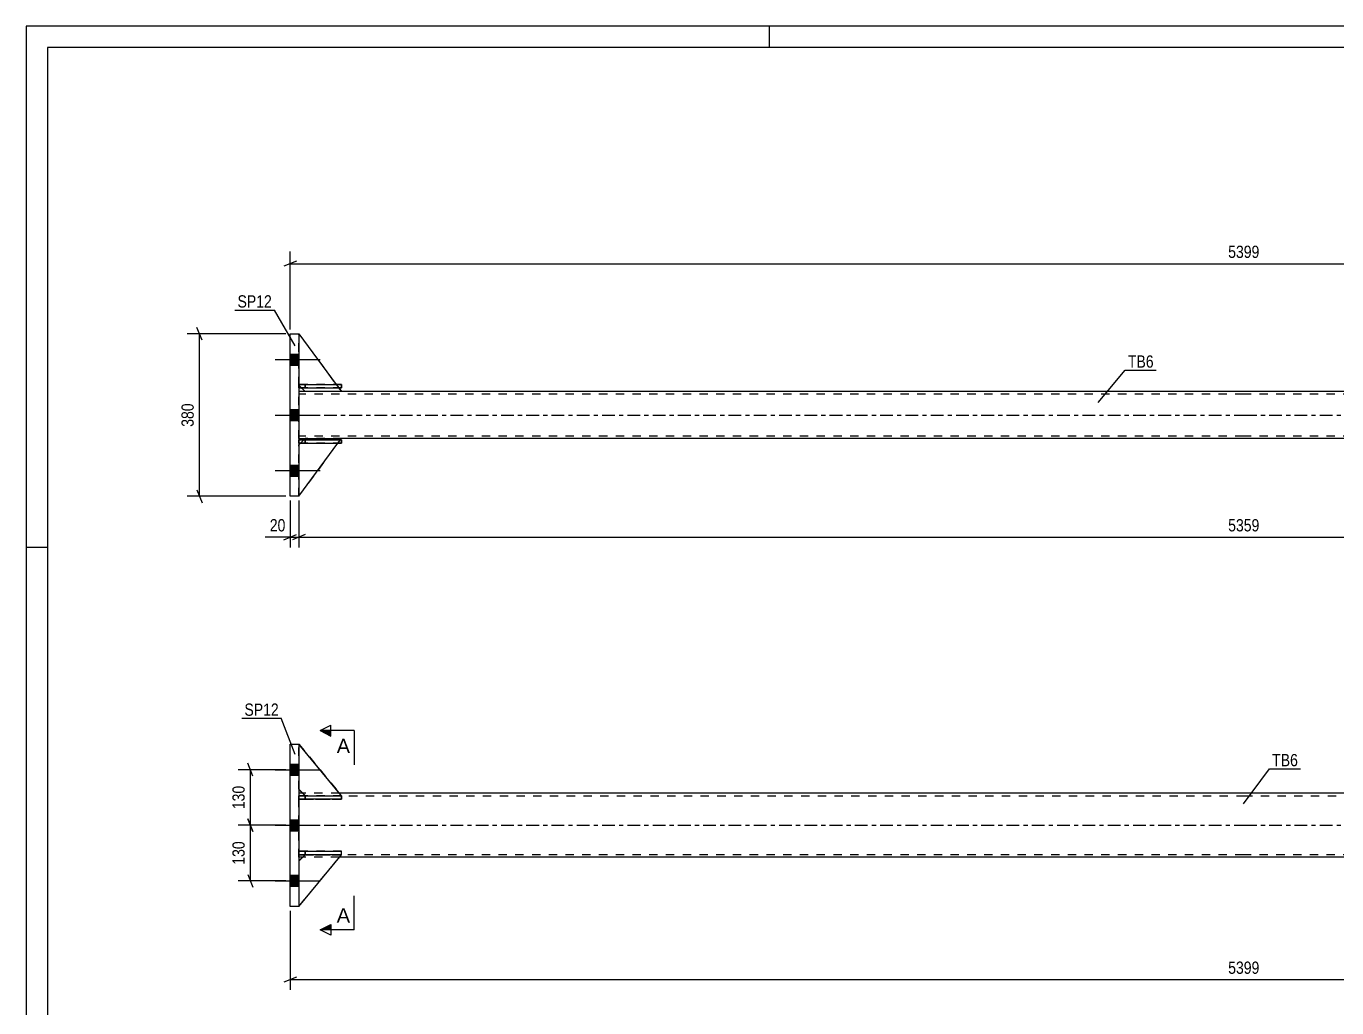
# Model space of a CAD drawing. Header units: millimetres. Extents: x 0 to 594, y 0 to 420.
# Drawn here: x 0 to 306.8, y 190.2 to 420 of the extents above; entities that cross this region are included whole.
import ezdxf

# ---------------------------------------------------------------- set-up
doc = ezdxf.new("R2010")
doc.units = ezdxf.units.MM
doc.linetypes.add('DXK_LINE_DOT2', pattern=[3.9198, 1.9599, -1.9599])
doc.linetypes.add('DXK_LINE_DOT3', pattern=[5.9187, 2.979, -0.9799, 0.9799, -0.9799])
doc.styles.add('Arial', font='ARIAL.TTF', dxfattribs={"height": 0.2})
doc.styles.add('Arial Narrow', font='ARIALN.TTF', dxfattribs={"height": 0.2})

# ---------------------------------------------------------------- blocks, each defined once
blk = doc.blocks.new('Unknown-490075028-1163')
at = {"color": 5, "linetype": 'Continuous'}
for p, q in [((594, 420), (0, 420)), ((0, 420), (0, 0)), ((174, 415), (174, 420)), ((589, 415), (5, 415)), ((5, 415), (5, 5)), ((5, 298), (0, 298))]:
    blk.add_line(p, q, dxfattribs=at)
blk = doc.blocks.new('Part-490075028-1810 - 1795')
at = {"color": 2, "linetype": 'Continuous'}
for p, q in [((63.81, 239.86), (73.81, 239.86)), ((63.81, 239.86), (63.81, 239.86)), ((63.81, 239.86), (63.81, 239.06)), ((73.81, 239.06), (73.81, 239.86)), ((73.81, 239.06), (63.81, 239.06)), ((63.81, 239.06), (63.81, 239.06))]:
    blk.add_line(p, q, dxfattribs=at)
at = {"color": 7, "linetype": 'DXK_LINE_DOT2'}
for p, q in [((63.81, 239.06), (63.81, 239.86)), ((65.31, 239.86), (63.81, 239.86)), ((73.81, 239.86), (65.31, 239.86)), ((65.31, 239.86), (65.31, 239.06)), ((65.31, 239.06), (63.81, 239.06)), ((65.31, 239.06), (73.81, 239.06))]:
    blk.add_line(p, q, dxfattribs=at)
blk = doc.blocks.new('Part-490075028-1850 - 1795')
at = {"color": 2, "linetype": 'Continuous'}
for p, q in [((64.72, 240.46), (63.81, 240.46)), ((285.01, 240.46), (73.32, 240.46)), ((496.8, 240.46), (285.11, 240.46)), ((64.71, 225.46), (63.81, 225.46)), ((285.01, 225.46), (73.31, 225.46)), ((496.82, 225.46), (285.11, 225.46))]:
    blk.add_line(p, q, dxfattribs=at)
at = {"color": 7, "linetype": 'DXK_LINE_DOT2'}
for p, q in [((63.81, 225.46), (63.81, 240.46)), ((63.81, 239.86), (285.01, 239.86)), ((73.32, 240.46), (64.72, 240.46)), ((285.11, 239.86), (506.31, 239.86)), ((285.01, 226.06), (63.81, 226.06)), ((73.31, 225.46), (64.71, 225.46)), ((506.31, 226.06), (285.11, 226.06))]:
    blk.add_line(p, q, dxfattribs=at)
at = {"color": 7, "linetype": 'DXK_LINE_DOT3'}
for p, q in [((63.81, 232.96), (285.01, 232.96)), ((285.11, 232.96), (506.31, 232.96))]:
    blk.add_line(p, q, dxfattribs=at)
blk = doc.blocks.new('Part-490075028-1807 - 1795')
at = {"color": 2, "linetype": 'Continuous'}
for p, q in [((61.81, 213.96), (61.81, 251.96)), ((61.81, 251.96), (63.81, 251.96)), ((63.81, 251.96), (63.81, 213.96)), ((63.81, 213.96), (61.81, 213.96))]:
    blk.add_line(p, q, dxfattribs=at)
blk = doc.blocks.new('Bolt-490075028-1815 - 1795')
at = {"linetype": 'Continuous'}
for points in [[(61.81, 247.26), (61.81, 244.66), (63.81, 244.66), (63.81, 247.26)], [(61.81, 247.26), (61.81, 244.66), (63.81, 244.66), (63.81, 247.26)], [(61.81, 247.26), (61.81, 244.66), (63.81, 244.66), (63.81, 247.26)], [(61.81, 234.26), (61.81, 231.66), (63.81, 231.66), (63.81, 234.26)], [(61.81, 234.26), (61.81, 231.66), (63.81, 231.66), (63.81, 234.26)], [(61.81, 221.26), (61.81, 218.66), (63.81, 218.66), (63.81, 221.26)], [(61.81, 221.26), (61.81, 218.66), (63.81, 218.66), (63.81, 221.26)], [(61.81, 221.26), (61.81, 218.66), (63.81, 218.66), (63.81, 221.26)]]:
    blk.add_hatch(color=1, dxfattribs=at).paths.add_polyline_path(points)
at = {"color": 1, "linetype": 'Continuous'}
for p, q in [((58.31, 245.96), (68.81, 245.96)), ((58.31, 245.96), (68.81, 245.96)), ((58.31, 245.96), (68.81, 245.96)), ((61.81, 247.26), (63.81, 247.26)), ((61.81, 247.26), (63.81, 247.26)), ((61.81, 247.26), (63.81, 247.26)), ((61.81, 244.66), (63.81, 244.66)), ((61.81, 244.66), (63.81, 244.66)), ((61.81, 244.66), (63.81, 244.66)), ((61.81, 234.26), (63.81, 234.26)), ((61.81, 234.26), (63.81, 234.26)), ((58.31, 232.96), (68.81, 232.96)), ((58.31, 232.96), (68.81, 232.96)), ((61.81, 231.66), (63.81, 231.66)), ((61.81, 231.66), (63.81, 231.66)), ((61.81, 221.26), (63.81, 221.26)), ((61.81, 221.26), (63.81, 221.26)), ((61.81, 221.26), (63.81, 221.26)), ((58.31, 219.96), (68.81, 219.96)), ((58.31, 219.96), (68.81, 219.96)), ((58.31, 219.96), (68.81, 219.96)), ((61.81, 218.66), (63.81, 218.66)), ((61.81, 218.66), (63.81, 218.66)), ((61.81, 218.66), (63.81, 218.66))]:
    blk.add_line(p, q, dxfattribs=at)
blk = doc.blocks.new('Part-490075028-1830 - 1795')
at = {"color": 7, "linetype": 'DXK_LINE_DOT2'}
for p, q in [((63.81, 241.37), (63.81, 251.96)), ((63.81, 251.96), (73.81, 239.87)), ((73.81, 239.87), (63.81, 251.96)), ((65.31, 239.87), (63.81, 241.37)), ((63.81, 241.37), (65.31, 239.87)), ((73.81, 239.87), (65.31, 239.87)), ((65.31, 239.87), (65.31, 239.87)), ((65.31, 239.87), (73.81, 239.87)), ((73.81, 239.87), (73.81, 239.87))]:
    blk.add_line(p, q, dxfattribs=at)
blk = doc.blocks.new('Part-490075028-1833 - 1795')
at = {"color": 2, "linetype": 'Continuous'}
for p, q in [((63.81, 213.96), (73.81, 226.07)), ((63.81, 224.57), (65.3, 226.06)), ((73.81, 226.07), (72.99, 226.07)), ((73.81, 226.07), (73.81, 226.07)), ((63.81, 213.96), (63.81, 213.96))]:
    blk.add_line(p, q, dxfattribs=at)
at = {"color": 7, "linetype": 'DXK_LINE_DOT2'}
for p, q in [((63.81, 224.57), (65.31, 226.07)), ((63.81, 213.96), (73.81, 226.07)), ((63.81, 224.57), (63.81, 213.96)), ((65.3, 226.06), (65.31, 226.07)), ((72.99, 226.07), (65.31, 226.07)), ((65.31, 226.07), (65.31, 226.07)), ((65.31, 226.07), (73.81, 226.07)), ((63.81, 213.96), (63.81, 213.96))]:
    blk.add_line(p, q, dxfattribs=at)
blk = doc.blocks.new('Part-490075028-1836 - 1795')
at = {"color": 7, "linetype": 'DXK_LINE_DOT2'}
for p, q in [((65.31, 226.07), (63.81, 224.57)), ((63.81, 213.96), (73.81, 226.07)), ((63.81, 224.57), (65.31, 226.07)), ((63.81, 213.96), (73.81, 226.07)), ((63.81, 224.57), (63.81, 213.96)), ((73.81, 226.07), (65.31, 226.07)), ((65.31, 226.07), (65.31, 226.07)), ((65.31, 226.07), (73.81, 226.07)), ((73.81, 226.07), (73.81, 226.07))]:
    blk.add_line(p, q, dxfattribs=at)
blk = doc.blocks.new('Part-490075028-1839 - 1795')
at = {"color": 2, "linetype": 'Continuous'}
for p, q in [((63.81, 226.86), (73.81, 226.86)), ((63.81, 226.86), (63.81, 226.86)), ((63.81, 226.86), (63.81, 226.06)), ((72.99, 226.06), (63.81, 226.06)), ((63.81, 226.06), (63.81, 226.06)), ((73.81, 226.06), (73.81, 226.86)), ((73.81, 226.06), (73.81, 226.06))]:
    blk.add_line(p, q, dxfattribs=at)
at = {"color": 7, "linetype": 'DXK_LINE_DOT2'}
for p, q in [((63.81, 226.06), (63.81, 226.86)), ((65.31, 226.86), (63.81, 226.86)), ((65.31, 226.06), (63.81, 226.06)), ((73.81, 226.86), (65.31, 226.86)), ((65.31, 226.86), (65.31, 226.06)), ((73.81, 226.06), (65.31, 226.06)), ((73.81, 226.06), (72.99, 226.06)), ((73.81, 226.06), (73.81, 226.06))]:
    blk.add_line(p, q, dxfattribs=at)
blk = doc.blocks.new('Part-490075028-1842 - 1795')
at = {"color": 7, "linetype": 'DXK_LINE_DOT2'}
for p, q in [((63.81, 239.86), (63.81, 239.06)), ((65.31, 239.86), (63.81, 239.86)), ((73.81, 239.86), (63.81, 239.86)), ((65.31, 239.06), (65.31, 239.86)), ((65.31, 239.86), (73.81, 239.86)), ((73.81, 239.86), (73.81, 239.06)), ((63.81, 239.06), (73.81, 239.06)), ((73.81, 239.06), (63.81, 239.06))]:
    blk.add_line(p, q, dxfattribs=at)
blk = doc.blocks.new('Part-490075028-1845 - 1795')
at = {"color": 7, "linetype": 'DXK_LINE_DOT2'}
for p, q in [((63.81, 226.06), (63.81, 226.86)), ((65.31, 226.86), (63.81, 226.86)), ((73.81, 226.86), (63.81, 226.86)), ((63.81, 226.06), (73.81, 226.06)), ((73.81, 226.06), (63.81, 226.06)), ((65.31, 226.06), (65.31, 226.86)), ((65.31, 226.86), (73.81, 226.86)), ((73.81, 226.06), (73.81, 226.86))]:
    blk.add_line(p, q, dxfattribs=at)
blk = doc.blocks.new('Part-490075028-1863 - 1795')
at = {"color": 2, "linetype": 'Continuous'}
for p, q in [((73.81, 239.87), (63.81, 251.96)), ((65.31, 239.87), (63.81, 241.37)), ((65.31, 239.87), (65.31, 239.87)), ((65.31, 239.87), (73.81, 239.87)), ((73.81, 239.87), (73.81, 239.87))]:
    blk.add_line(p, q, dxfattribs=at)
at = {"color": 7, "linetype": 'DXK_LINE_DOT2'}
for p, q in [((63.81, 241.37), (63.81, 251.96)), ((63.81, 251.96), (73.81, 239.87)), ((65.31, 239.87), (63.81, 241.37)), ((73.81, 239.87), (65.31, 239.87))]:
    blk.add_line(p, q, dxfattribs=at)
blk = doc.blocks.new('Bolt-490075028-1993 - 1982')
at = {"linetype": 'Continuous'}
for points in [[(63.81, 340.67), (63.81, 343.27), (61.81, 343.27), (61.81, 340.67)], [(63.81, 340.67), (63.81, 343.27), (61.81, 343.27), (61.81, 340.67)], [(63.81, 340.67), (63.81, 343.27), (61.81, 343.27), (61.81, 340.67)], [(63.81, 327.67), (63.81, 330.27), (61.81, 330.27), (61.81, 327.67)], [(63.81, 327.67), (63.81, 330.27), (61.81, 330.27), (61.81, 327.67)], [(63.81, 314.67), (63.81, 317.27), (61.81, 317.27), (61.81, 314.67)], [(63.81, 314.67), (63.81, 317.27), (61.81, 317.27), (61.81, 314.67)], [(63.81, 314.67), (63.81, 317.27), (61.81, 317.27), (61.81, 314.67)]]:
    blk.add_hatch(color=1, dxfattribs=at).paths.add_polyline_path(points)
at = {"color": 1, "linetype": 'Continuous'}
for p, q in [((58.31, 341.97), (68.81, 341.97)), ((58.31, 341.97), (68.81, 341.97)), ((58.31, 341.97), (68.81, 341.97)), ((61.81, 343.27), (63.81, 343.27)), ((61.81, 343.27), (63.81, 343.27)), ((61.81, 343.27), (63.81, 343.27)), ((61.81, 340.67), (63.81, 340.67)), ((61.81, 340.67), (63.81, 340.67)), ((61.81, 340.67), (63.81, 340.67)), ((58.31, 328.97), (68.81, 328.97)), ((58.31, 328.97), (68.81, 328.97)), ((61.81, 330.27), (63.81, 330.27)), ((61.81, 330.27), (63.81, 330.27)), ((61.81, 327.67), (63.81, 327.67)), ((61.81, 327.67), (63.81, 327.67)), ((61.81, 317.27), (63.81, 317.27)), ((61.81, 317.27), (63.81, 317.27)), ((61.81, 317.27), (63.81, 317.27)), ((58.31, 315.97), (68.81, 315.97)), ((58.31, 315.97), (68.81, 315.97)), ((58.31, 315.97), (68.81, 315.97)), ((61.81, 314.67), (63.81, 314.67)), ((61.81, 314.67), (63.81, 314.67)), ((61.81, 314.67), (63.81, 314.67))]:
    blk.add_line(p, q, dxfattribs=at)
blk = doc.blocks.new('Part-490075028-1984 - 1982')
at = {"color": 2, "linetype": 'Continuous'}
for p, q in [((63.81, 323.16), (63.81, 323.16)), ((63.81, 323.16), (73.81, 323.16)), ((63.81, 322.36), (63.81, 323.16)), ((63.81, 322.36), (73.81, 322.36)), ((73.81, 323.16), (73.81, 322.36))]:
    blk.add_line(p, q, dxfattribs=at)
at = {"color": 7, "linetype": 'DXK_LINE_DOT2'}
for p, q in [((65.31, 323.16), (63.81, 323.16)), ((63.81, 323.16), (63.81, 323.16)), ((63.81, 322.36), (63.81, 322.36)), ((63.81, 322.36), (65.31, 322.36)), ((63.81, 322.36), (63.81, 322.36)), ((73.81, 323.16), (65.31, 323.16)), ((65.31, 323.16), (65.31, 322.36)), ((65.31, 322.36), (73.81, 322.36))]:
    blk.add_line(p, q, dxfattribs=at)
blk = doc.blocks.new('Part-490075028-1996 - 1982')
at = {"color": 7, "linetype": 'DXK_LINE_DOT2'}
for p, q in [((65.31, 323.47), (63.81, 321.97)), ((64.2, 322.36), (65, 323.16)), ((65.31, 323.47), (73.81, 323.47)), ((72.99, 322.36), (73.58, 323.16)), ((63.81, 321.97), (63.81, 321.97)), ((63.81, 309.97), (63.81, 321.97)), ((63.81, 309.97), (63.81, 309.97)), ((63.81, 309.97), (63.81, 309.97))]:
    blk.add_line(p, q, dxfattribs=at)
at = {"color": 2, "linetype": 'Continuous'}
for p, q in [((63.81, 309.97), (72.99, 322.36)), ((63.81, 321.97), (64.2, 322.36)), ((65, 323.16), (65.31, 323.47)), ((65.31, 323.47), (73.81, 323.47)), ((65.31, 323.47), (65.31, 323.47)), ((73.58, 323.16), (73.81, 323.47))]:
    blk.add_line(p, q, dxfattribs=at)
blk = doc.blocks.new('Part-490075028-2001 - 1982')
at = {"color": 2, "linetype": 'Continuous'}
for p, q in [((61.81, 347.97), (63.81, 347.97)), ((61.81, 309.97), (61.81, 347.97)), ((63.81, 347.97), (63.81, 309.97)), ((63.81, 309.97), (61.81, 309.97))]:
    blk.add_line(p, q, dxfattribs=at)
blk = doc.blocks.new('Part-490075028-2012 - 1982')
at = {"color": 2, "linetype": 'Continuous'}
for p, q in [((65.31, 334.47), (63.81, 334.47)), ((285.01, 334.47), (73.81, 334.47)), ((496.31, 334.47), (285.11, 334.47)), ((63.81, 323.47), (65.31, 323.47)), ((285.01, 323.47), (73.81, 323.47)), ((496.31, 323.47), (285.11, 323.47))]:
    blk.add_line(p, q, dxfattribs=at)
at = {"color": 7, "linetype": 'DXK_LINE_DOT2'}
for p, q in [((63.81, 323.47), (63.81, 334.47)), ((73.81, 334.47), (65.31, 334.47)), ((285.01, 333.87), (63.81, 333.87)), ((506.31, 333.87), (285.11, 333.87)), ((285.01, 324.07), (63.81, 324.07)), ((73.81, 323.47), (65.31, 323.47)), ((506.31, 324.07), (285.11, 324.07))]:
    blk.add_line(p, q, dxfattribs=at)
at = {"color": 7, "linetype": 'DXK_LINE_DOT3'}
for p, q in [((63.81, 328.97), (285.01, 328.97)), ((285.11, 328.97), (506.31, 328.97))]:
    blk.add_line(p, q, dxfattribs=at)
blk = doc.blocks.new('Part-490075028-2013 - 1982')
at = {"color": 7, "linetype": 'DXK_LINE_DOT2'}
for p, q in [((63.81, 347.97), (73.81, 334.47)), ((63.81, 335.97), (63.81, 347.97)), ((65.31, 334.47), (63.81, 335.97)), ((73.81, 334.47), (65.31, 334.47))]:
    blk.add_line(p, q, dxfattribs=at)
blk = doc.blocks.new('Part-490075028-2014 - 1982')
at = {"color": 2, "linetype": 'Continuous'}
for p, q in [((63.81, 347.97), (72.57, 336.16)), ((64.43, 335.36), (65.31, 334.47)), ((73.81, 334.47), (65.31, 334.47)), ((73.16, 335.36), (73.81, 334.47))]:
    blk.add_line(p, q, dxfattribs=at)
at = {"color": 7, "linetype": 'DXK_LINE_DOT2'}
for p, q in [((63.81, 347.97), (63.81, 347.97)), ((63.81, 335.97), (63.81, 347.97)), ((63.81, 347.97), (63.81, 347.97)), ((64.43, 335.36), (63.81, 335.97)), ((72.57, 336.16), (73.16, 335.36))]:
    blk.add_line(p, q, dxfattribs=at)
blk = doc.blocks.new('Part-490075028-2015 - 1982')
at = {"color": 7, "linetype": 'DXK_LINE_DOT2'}
for p, q in [((63.81, 309.97), (73.81, 323.47)), ((65.31, 323.47), (63.81, 321.97)), ((65.31, 323.47), (63.81, 321.97)), ((73.81, 323.47), (65.31, 323.47)), ((65.31, 323.47), (65.31, 323.47)), ((73.81, 323.47), (65.31, 323.47)), ((63.81, 321.97), (63.81, 321.97)), ((63.81, 321.97), (63.81, 309.97))]:
    blk.add_line(p, q, dxfattribs=at)
blk = doc.blocks.new('Part-490075028-2016 - 1982')
at = {"color": 7, "linetype": 'DXK_LINE_DOT2'}
for p, q in [((63.81, 335.36), (63.81, 336.16)), ((63.81, 336.16), (65.31, 336.16)), ((63.81, 336.16), (73.81, 336.16)), ((65.31, 335.36), (63.81, 335.36)), ((63.81, 335.36), (63.81, 335.36)), ((63.81, 335.36), (73.81, 335.36)), ((65.31, 335.36), (65.31, 336.16)), ((65.31, 336.16), (73.81, 336.16)), ((73.81, 335.36), (65.31, 335.36)), ((73.81, 335.36), (73.81, 336.16))]:
    blk.add_line(p, q, dxfattribs=at)
blk = doc.blocks.new('Part-490075028-2017 - 1982')
at = {"color": 7, "linetype": 'DXK_LINE_DOT2'}
for p, q in [((63.81, 322.36), (63.81, 323.16)), ((63.81, 323.16), (65.31, 323.16)), ((73.58, 323.16), (63.81, 323.16)), ((65.31, 322.36), (63.81, 322.36)), ((63.81, 322.36), (63.81, 322.36)), ((63.81, 322.36), (73.81, 322.36)), ((65.31, 322.36), (65.31, 323.16)), ((65.31, 323.16), (73.81, 323.16)), ((73.81, 322.36), (65.31, 322.36)), ((73.81, 322.36), (73.81, 323.16))]:
    blk.add_line(p, q, dxfattribs=at)
blk = doc.blocks.new('Part-490075028-2018 - 1982')
at = {"color": 2, "linetype": 'Continuous'}
for p, q in [((63.81, 336.16), (63.81, 336.16)), ((63.81, 336.16), (73.81, 336.16)), ((63.81, 336.16), (63.81, 335.36)), ((63.81, 335.36), (73.81, 335.36)), ((73.81, 336.16), (73.81, 335.36))]:
    blk.add_line(p, q, dxfattribs=at)
at = {"color": 7, "linetype": 'DXK_LINE_DOT2'}
for p, q in [((65.31, 336.16), (63.81, 336.16)), ((63.81, 336.16), (63.81, 336.16)), ((63.81, 335.36), (65.31, 335.36)), ((63.81, 335.36), (63.81, 335.36)), ((73.81, 336.16), (65.31, 336.16)), ((65.31, 336.16), (65.31, 335.36)), ((65.31, 335.36), (73.81, 335.36))]:
    blk.add_line(p, q, dxfattribs=at)
blk = doc.blocks.new('StraightDimension-490075028-1872 - 1795')
at = {"color": 7, "linetype": 'Continuous'}
for p, q in [((61.81, 212.96), (61.81, 194.43)), ((63.31, 197.43), (60.31, 196.23)), ((61.81, 196.83), (508.31, 196.83))]:
    blk.add_line(p, q, dxfattribs=at)
at = {"color": 0}
blk.add_wipeout([(289.32, 197.58), (289.32, 201.78), (280.81, 201.78), (280.81, 197.58)], dxfattribs=at)
at = {"color": 3, "style": 'Arial Narrow'}
blk.add_text('5399', height=2.863, dxfattribs=at).set_placement((281.41, 198.18))
blk = doc.blocks.new('StraightDimension-490075028-1883 - 1795')
at = {"color": 7, "linetype": 'Continuous'}
for p, q in [((53.09, 231.46), (51.89, 234.46)), ((60.81, 232.96), (49.64, 232.96)), ((52.49, 219.96), (52.49, 232.96)), ((51.89, 221.46), (53.09, 218.46)), ((60.81, 219.96), (49.64, 219.96))]:
    blk.add_line(p, q, dxfattribs=at)
at = {"color": 0}
blk.add_wipeout([(51.74, 229.8), (47.54, 229.8), (47.54, 223.12), (51.74, 223.12)], dxfattribs=at)
at = {"color": 3, "style": 'Arial Narrow'}
blk.add_text('130', height=2.863, rotation=90.0002, dxfattribs=at).set_placement((51.14, 223.72))
blk = doc.blocks.new('StraightDimension-490075028-1896 - 1795')
at = {"color": 7, "linetype": 'Continuous'}
for p, q in [((60.81, 245.96), (49.64, 245.96)), ((53.09, 244.46), (51.89, 247.46)), ((52.49, 232.96), (52.49, 245.96)), ((51.89, 234.46), (53.09, 231.46)), ((60.81, 232.96), (49.64, 232.96))]:
    blk.add_line(p, q, dxfattribs=at)
at = {"color": 0}
blk.add_wipeout([(51.74, 242.8), (47.54, 242.8), (47.54, 236.12), (51.74, 236.12)], dxfattribs=at)
at = {"color": 3, "style": 'Arial Narrow'}
blk.add_text('130', height=2.863, rotation=90.0002, dxfattribs=at).set_placement((51.14, 236.72))
blk = doc.blocks.new('StraightDimension-490075028-2107 - 1982')
at = {"color": 7, "linetype": 'Continuous'}
for p, q in [((61.81, 348.97), (61.81, 367.26)), ((63.31, 365.01), (60.31, 363.81)), ((61.81, 364.41), (508.31, 364.41))]:
    blk.add_line(p, q, dxfattribs=at)
at = {"color": 0}
blk.add_wipeout([(289.32, 365.16), (289.32, 369.36), (280.81, 369.36), (280.81, 365.16)], dxfattribs=at)
at = {"color": 3, "style": 'Arial Narrow'}
blk.add_text('5399', height=2.863, dxfattribs=at).set_placement((281.41, 365.76))
blk = doc.blocks.new('StraightDimension-490075028-2096 - 1982')
at = {"color": 7, "linetype": 'Continuous'}
for p, q in [((60.81, 347.97), (37.71, 347.97)), ((41.16, 346.47), (39.96, 349.47)), ((40.56, 309.97), (40.56, 347.97)), ((60.81, 309.97), (37.71, 309.97)), ((39.96, 311.47), (41.16, 308.47))]:
    blk.add_line(p, q, dxfattribs=at)
at = {"color": 0}
blk.add_wipeout([(39.81, 332.32), (35.61, 332.32), (35.61, 325.63), (39.81, 325.63)], dxfattribs=at)
at = {"color": 3, "style": 'Arial Narrow'}
blk.add_text('380', height=2.863, rotation=90.0002, dxfattribs=at).set_placement((39.21, 326.23))
blk = doc.blocks.new('StraightDimension-490075028-2608 - 1982')
at = {"color": 7, "linetype": 'Continuous'}
for p, q in [((63.81, 308.97), (63.81, 298)), ((65.31, 301), (62.31, 299.8)), ((63.81, 300.4), (506.31, 300.4))]:
    blk.add_line(p, q, dxfattribs=at)
at = {"color": 0}
blk.add_wipeout([(289.32, 301.15), (289.32, 305.35), (280.81, 305.35), (280.81, 301.15)], dxfattribs=at)
at = {"color": 3, "style": 'Arial Narrow'}
blk.add_text('5359', height=2.863, dxfattribs=at).set_placement((281.41, 301.75))
blk = doc.blocks.new('StraightDimension-490075028-2609 - 1982')
at = {"color": 7, "linetype": 'Continuous'}
for p, q in [((61.81, 308.97), (61.81, 298)), ((63.81, 308.97), (63.81, 298)), ((60.31, 299.8), (63.31, 301)), ((65.31, 301), (62.31, 299.8)), ((61.81, 300.4), (63.81, 300.4))]:
    blk.add_line(p, q, dxfattribs=at)
at = {"color": 0}
blk.add_wipeout([(61.29, 301.15), (61.29, 305.35), (56.43, 305.35), (56.43, 301.15)], dxfattribs=at)
at = {"color": 7, "linetype": 'Continuous'}
blk.add_line((61.81, 300.4), (55.91, 300.4), dxfattribs=at)
blk.add_line((61.81, 300.4), (55.91, 300.4), dxfattribs=at)
at = {"color": 3, "style": 'Arial Narrow'}
blk.add_text('20', height=2.863, dxfattribs=at).set_placement((57.03, 301.75))
blk = doc.blocks.new('Mark-490075028-1803 - 1795')
at = {"color": 0}
blk.add_wipeout([(59.13, 258.59), (59.13, 261.59), (51.09, 261.59), (51.09, 258.59)], dxfattribs=at)
blk.add_wipeout([(59.13, 258.59), (59.13, 261.59), (51.09, 261.59), (51.09, 258.59)], dxfattribs=at)
at = {"color": 30, "linetype": 'Continuous'}
for p in [(50.49, 257.99), (62.95, 249.51)]:
    blk.add_line(p, (59.73, 257.99), dxfattribs=at)
at = {"color": 3, "style": 'Arial Narrow'}
blk.add_text('SP12', height=2.863, dxfattribs=at).set_placement((51.09, 258.59))
blk = doc.blocks.new('Mark-490075028-1846 - 1795')
at = {"color": 0}
blk.add_wipeout([(297.74, 246.77), (297.74, 249.77), (291.71, 249.77), (291.71, 246.77)], dxfattribs=at)
blk.add_wipeout([(297.74, 246.77), (297.74, 249.77), (291.71, 249.77), (291.71, 246.77)], dxfattribs=at)
at = {"color": 30, "linetype": 'Continuous'}
for p, q in [((285.03, 238), (291.11, 246.17)), ((291.11, 246.17), (298.34, 246.17))]:
    blk.add_line(p, q, dxfattribs=at)
at = {"color": 3, "style": 'Arial Narrow'}
blk.add_text('TB6', height=2.863, dxfattribs=at).set_placement((291.71, 246.77))
blk = doc.blocks.new('SectionMark-490075028-1959 - 1795')
at = {"color": 6, "linetype": 'Continuous'}
for p, q in [((68.81, 255.1), (71.31, 256.35)), ((76.81, 255.1), (68.81, 255.1)), ((76.81, 208.44), (68.81, 208.44)), ((71.31, 207.19), (68.81, 208.44))]:
    blk.add_line(p, q, dxfattribs=at)
at = {"color": 0, "linetype": 'Continuous'}
for points in [[(75.81, 249.85), (75.81, 253.35), (72.7, 253.35), (72.7, 249.85)], [(75.81, 210.19), (75.81, 213.69), (72.7, 213.69), (72.7, 210.19)]]:
    blk.add_wipeout(points, dxfattribs=at)
at = {"linetype": 'Continuous'}
for points in [[(71.31, 255.1), (71.31, 253.85), (68.81, 255.1)], [(71.31, 209.69), (71.31, 208.44), (68.81, 208.44)]]:
    blk.add_hatch(color=6, dxfattribs=at).paths.add_polyline_path(points)
at = {"color": 6, "linetype": 'Continuous'}
for p, q in [((68.81, 255.1), (71.31, 253.85)), ((71.31, 253.85), (71.31, 256.35)), ((76.81, 255.1), (76.81, 247.1)), ((76.81, 208.44), (76.81, 216.44)), ((68.81, 208.44), (71.31, 209.69)), ((71.31, 209.69), (71.31, 207.19))]:
    blk.add_line(p, q, dxfattribs=at)
at = {"color": 3, "linetype": 'Continuous', "style": 'Arial'}
for p in [(72.7, 249.85), (72.7, 210.19)]:
    blk.add_text('A', height=3.34, dxfattribs=at).set_placement(p)
blk = doc.blocks.new('Mark-490075028-1997 - 1982')
at = {"color": 0}
blk.add_wipeout([(57.51, 354.15), (57.51, 357.15), (49.47, 357.15), (49.47, 354.15)], dxfattribs=at)
blk.add_wipeout([(57.51, 354.15), (57.51, 357.15), (49.47, 357.15), (49.47, 354.15)], dxfattribs=at)
at = {"color": 30, "linetype": 'Continuous'}
for p in [(48.87, 353.55), (62.95, 345.19)]:
    blk.add_line(p, (58.11, 353.55), dxfattribs=at)
at = {"color": 3, "style": 'Arial Narrow'}
blk.add_text('SP12', height=2.863, dxfattribs=at).set_placement((49.47, 354.15))
blk = doc.blocks.new('Mark-490075028-2008 - 1982')
at = {"color": 0}
blk.add_wipeout([(263.96, 340.08), (263.96, 343.08), (257.93, 343.08), (257.93, 340.08)], dxfattribs=at)
blk.add_wipeout([(263.96, 340.08), (263.96, 343.08), (257.93, 343.08), (257.93, 340.08)], dxfattribs=at)
at = {"color": 30, "linetype": 'Continuous'}
for p, q in [((250.97, 331.92), (257.33, 339.48)), ((257.33, 339.48), (264.56, 339.48))]:
    blk.add_line(p, q, dxfattribs=at)
at = {"color": 3, "style": 'Arial Narrow'}
blk.add_text('TB6', height=2.863, dxfattribs=at).set_placement((257.93, 340.08))

msp = doc.modelspace()

# ---------------------------------------------------------------- block references
for name in ['Unknown-490075028-1163', 'Part-490075028-2001 - 1982', 'Part-490075028-2013 - 1982', 'Part-490075028-2014 - 1982', 'Bolt-490075028-1993 - 1982', 'Part-490075028-2016 - 1982', 'Part-490075028-2018 - 1982', 'Part-490075028-2012 - 1982', 'Part-490075028-1996 - 1982', 'Part-490075028-2015 - 1982', 'Part-490075028-1984 - 1982', 'Part-490075028-2017 - 1982', 'Part-490075028-1807 - 1795', 'Part-490075028-1830 - 1795', 'Part-490075028-1863 - 1795', 'Bolt-490075028-1815 - 1795', 'Part-490075028-1850 - 1795', 'Part-490075028-1810 - 1795', 'Part-490075028-1842 - 1795', 'Part-490075028-1839 - 1795', 'Part-490075028-1845 - 1795', 'Part-490075028-1833 - 1795', 'Part-490075028-1836 - 1795']:
    msp.add_blockref(name, (0, 0))

# ---------------------------------------------------------------- next in the draw order: block references
for name in ['StraightDimension-490075028-2107 - 1982', 'Mark-490075028-2008 - 1982', 'Mark-490075028-1803 - 1795', 'Mark-490075028-1846 - 1795', 'StraightDimension-490075028-1883 - 1795', 'StraightDimension-490075028-1872 - 1795']:
    msp.add_blockref(name, (0, 0))

# ---------------------------------------------------------------- next in the draw order: block references
for name in ['StraightDimension-490075028-2096 - 1982', 'SectionMark-490075028-1959 - 1795', 'StraightDimension-490075028-1896 - 1795']:
    msp.add_blockref(name, (0, 0))

# ---------------------------------------------------------------- next in the draw order: block references
for name in ['Mark-490075028-1997 - 1982', 'StraightDimension-490075028-2608 - 1982']:
    msp.add_blockref(name, (0, 0))

# ---------------------------------------------------------------- next in the draw order: block references
msp.add_blockref('StraightDimension-490075028-2609 - 1982', (0, 0))

doc.saveas('drawing.dxf')
